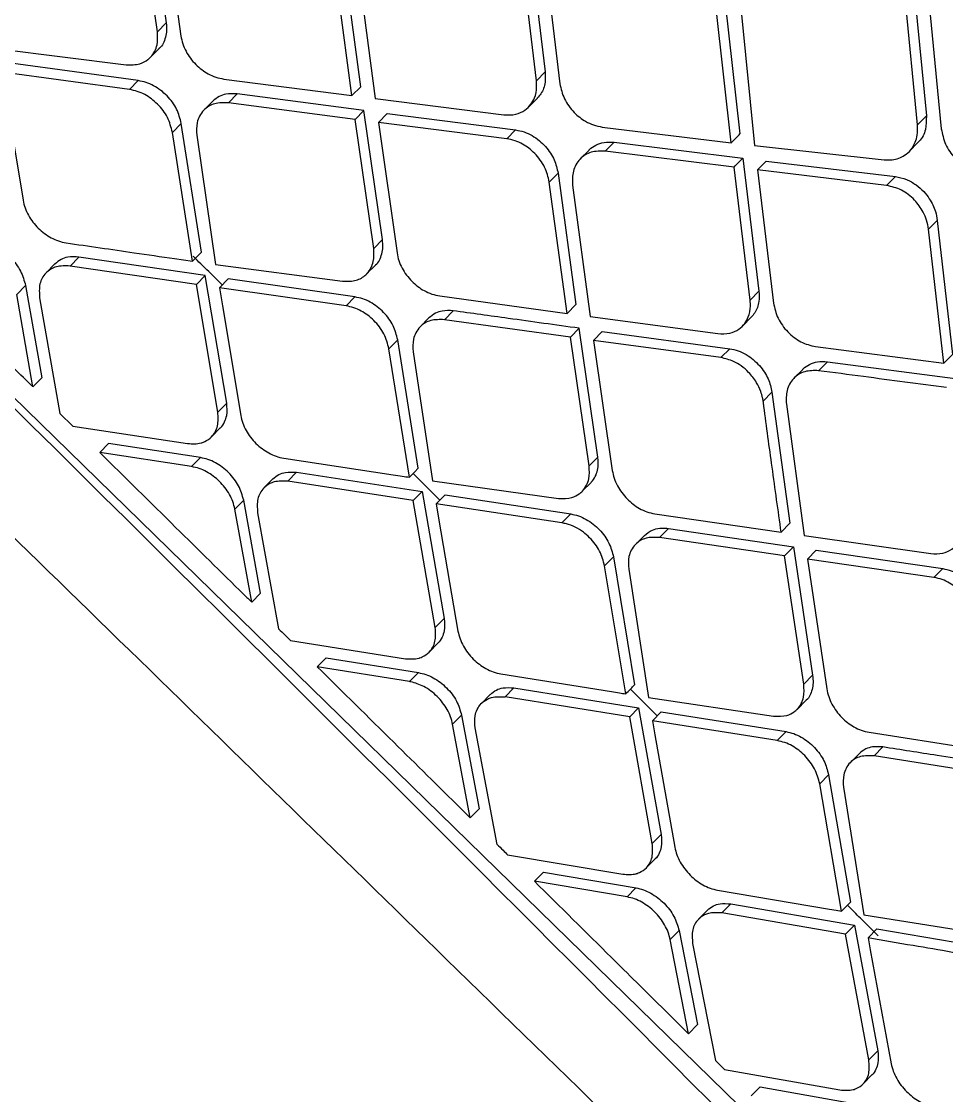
# Model space of a CAD drawing. Extents: x 939 to 1039, y 781 to 934.
# Drawn here: x 1026.709 to 1027.788, y 875.207 to 876.46 of the extents above; entities that cross this region are included whole.
import ezdxf

# ---------------------------------------------------------------- set-up
doc = ezdxf.new("R2010")
doc.units = 0
doc.header["$MEASUREMENT"] = 0
doc.layers.add('1', color=4, linetype='Continuous')

# ---------------------------------------------------------------- blocks, each defined once
blk = doc.blocks.new('Envoy')
at = {"layer": '1', "color": 3, "linetype": 'Continuous', "lineweight": 25}
for p, q in [((89.2705, 75.6515), (86.8141, 78.0494)), ((88.2025, 77.4347), (88.2239, 77.2839)), ((88.2137, 77.2736), (88.1923, 77.4244)), ((88.2196, 77.421), (88.241, 77.2686)), ((88.6471, 77.382), (88.6657, 77.2267)), ((88.6555, 77.2164), (88.6369, 77.3716)), ((88.6644, 77.3685), (88.6828, 77.213)), ((88.4506, 77.2095), (88.4301, 77.3629)), ((88.4404, 77.1992), (88.4199, 77.3526)), ((88.4473, 77.3493), (88.4675, 77.1957)), ((89.0948, 77.3324), (89.1102, 77.1755)), ((89.1, 77.1652), (89.0846, 77.3221)), ((89.1123, 77.3191), (89.1276, 77.1605)), ((88.8754, 77.3109), (88.8929, 77.1545)), ((88.8827, 77.1441), (88.8652, 77.3006)), ((88.8942, 77.2978), (88.91, 77.1408)), ((88.2137, 77.2736), (88.2239, 77.2839)), ((88.0282, 77.2538), (88.1771, 77.2351)), ((88.2052, 77.2437), (88.2155, 77.2541)), ((88.1913, 77.2166), (88.0428, 77.2369)), ((88.181, 77.2062), (88.0325, 77.2265)), ((88.291, 77.2185), (88.4404, 77.1992)), ((88.6555, 77.2164), (88.6657, 77.2267)), ((88.181, 77.2062), (88.1913, 77.2166)), ((88.4404, 77.1992), (88.4506, 77.2095)), ((88.0362, 77.2035), (88.0569, 77.0771)), ((88.2781, 77.1926), (88.2678, 77.1822)), ((88.2964, 77.1908), (88.3066, 77.2012)), ((88.4544, 77.1818), (88.3066, 77.2012)), ((88.4675, 77.1957), (88.6174, 77.1767)), ((88.6464, 77.1858), (88.6567, 77.1962)), ((88.4442, 77.1714), (88.2964, 77.1908)), ((88.4544, 77.1818), (88.4442, 77.1714)), ((88.476, 77.0312), (88.4544, 77.1818)), ((88.2414, 77.1667), (88.2311, 77.1563)), ((88.265, 77.0165), (88.2414, 77.1667)), ((88.4658, 77.0208), (88.4442, 77.1714)), ((88.4713, 77.1679), (88.4816, 77.1783)), ((88.621, 77.1488), (88.4713, 77.1679)), ((88.4713, 77.1679), (88.493, 77.0157)), ((88.4816, 77.1783), (88.6312, 77.1591)), ((89.1, 77.1652), (89.1102, 77.1755)), ((88.2547, 77.0061), (88.2311, 77.1563)), ((88.621, 77.1488), (88.6312, 77.1591)), ((88.7323, 77.1625), (88.8827, 77.1441)), ((88.2595, 77.1529), (88.2815, 77.0022)), ((88.7357, 77.1344), (88.746, 77.1447)), ((88.746, 77.1447), (88.8962, 77.1262)), ((89.0901, 77.1339), (89.1004, 77.1443)), ((88.7169, 77.1356), (88.7067, 77.1253)), ((88.886, 77.1158), (88.7357, 77.1344)), ((88.91, 77.1408), (89.0611, 77.1243)), ((88.8962, 77.1262), (88.915, 76.9711)), ((88.9133, 77.1125), (88.9235, 77.1228)), ((88.9235, 77.1228), (89.0741, 77.1047)), ((88.6705, 77.0983), (88.6808, 77.1087)), ((88.6808, 77.1087), (88.7014, 76.9555)), ((88.9048, 76.9607), (88.886, 77.1158)), ((88.9133, 77.1125), (88.9319, 76.9572)), ((89.0639, 77.0943), (88.9133, 77.1125)), ((89.0639, 77.0943), (89.0741, 77.1047)), ((88.6912, 76.9451), (88.6705, 77.0983)), ((88.6977, 77.0948), (88.7182, 76.9414)), ((89.123, 77.0536), (89.1128, 77.0432)), ((89.1304, 76.8869), (89.1128, 77.0432)), ((89.123, 77.0536), (89.1406, 76.8972)), ((88.4658, 77.0208), (88.476, 77.0312)), ((88.2547, 77.0061), (88.265, 77.0165)), ((88.1118, 77.0004), (88.1221, 77.0108)), ((88.2694, 76.9893), (88.1221, 77.0108)), ((88.2334, 77.0091), (88.2547, 77.0061)), ((88.0941, 77.0028), (88.0838, 76.9923)), ((88.2591, 76.9789), (88.1118, 77.0004)), ((88.2815, 77.0022), (88.4296, 76.9827)), ((88.4575, 76.9911), (88.4678, 77.0015)), ((88.2591, 76.9789), (88.2694, 76.9893)), ((88.2841, 76.83), (88.2591, 76.9789)), ((88.2944, 76.8405), (88.2694, 76.9894)), ((88.2859, 76.975), (88.2962, 76.9855)), ((88.4438, 76.9643), (88.2962, 76.9855)), ((88.0598, 76.9777), (88.0495, 76.9673)), ((88.0685, 76.8594), (88.0495, 76.9673)), ((88.0598, 76.9777), (88.0788, 76.8699)), ((88.2859, 76.975), (88.2894, 76.9539)), ((88.4336, 76.9539), (88.2859, 76.975)), ((88.915, 76.9711), (88.9048, 76.9607)), ((88.0762, 76.9633), (88.0999, 76.8285)), ((88.2894, 76.9539), (88.3107, 76.826)), ((88.4336, 76.9539), (88.4438, 76.9643)), ((88.5428, 76.9655), (88.6912, 76.9451)), ((88.6912, 76.9451), (88.7014, 76.9555)), ((88.5482, 76.9378), (88.5585, 76.9482)), ((88.7182, 76.9414), (88.867, 76.9215)), ((88.5302, 76.9398), (88.5199, 76.9294)), ((88.6951, 76.9174), (88.5482, 76.9378)), ((88.8958, 76.9303), (88.9061, 76.9407)), ((88.6951, 76.9174), (88.7053, 76.9278)), ((88.717, 76.7672), (88.6951, 76.9174)), ((88.7273, 76.7776), (88.7053, 76.9278)), ((88.722, 76.9137), (88.7323, 76.9241)), ((88.7323, 76.9241), (88.8809, 76.9039)), ((88.4835, 76.9038), (88.4938, 76.9142)), ((88.5075, 76.754), (88.4835, 76.9038)), ((88.5178, 76.7645), (88.4938, 76.9142)), ((88.722, 76.9137), (88.744, 76.7618)), ((88.8707, 76.8935), (88.722, 76.9137)), ((88.8707, 76.8935), (88.8809, 76.9039)), ((88.9811, 76.9064), (89.1304, 76.8869)), ((88.5117, 76.9002), (88.5342, 76.75)), ((89.1304, 76.8869), (89.1406, 76.8972)), ((88.966, 76.8798), (88.9558, 76.8695)), ((88.9846, 76.8783), (88.9948, 76.8887)), ((88.9948, 76.8887), (89.1439, 76.869)), ((88.0788, 76.8699), (88.0685, 76.8594)), ((88.9302, 76.8532), (88.92, 76.8429)), ((88.9302, 76.8532), (88.9512, 76.7004)), ((88.0999, 76.8285), (88.115, 76.8136)), ((88.2841, 76.83), (88.2944, 76.8405)), ((88.947, 76.8392), (88.9677, 76.6861)), ((88.115, 76.8136), (88.2488, 76.7933)), ((88.2766, 76.8011), (88.2869, 76.8115)), ((88.1463, 76.7828), (88.1566, 76.7933)), ((88.2638, 76.7769), (88.1566, 76.7933)), ((88.2535, 76.7664), (88.1463, 76.7828)), ((88.2535, 76.7664), (88.2638, 76.7769)), ((88.3609, 76.7762), (88.4884, 76.7569)), ((88.717, 76.7672), (88.7273, 76.7776)), ((88.3656, 76.7493), (88.3759, 76.7598)), ((88.3759, 76.7598), (88.5223, 76.7374)), ((88.3481, 76.752), (88.3378, 76.7415)), ((88.512, 76.727), (88.3656, 76.7493)), ((88.5342, 76.75), (88.6812, 76.7294)), ((88.7089, 76.7376), (88.7192, 76.748)), ((88.512, 76.727), (88.5223, 76.7374)), ((88.5224, 76.7374), (88.5479, 76.5891)), ((88.549, 76.7334), (88.6956, 76.7112)), ((88.3038, 76.7168), (88.3142, 76.7273)), ((88.3235, 76.6083), (88.3038, 76.7168)), ((88.3338, 76.6188), (88.3142, 76.7273)), ((88.5376, 76.5787), (88.512, 76.727)), ((88.5387, 76.7229), (88.5418, 76.704)), ((88.6853, 76.7008), (88.5387, 76.7229)), ((88.3304, 76.7127), (88.3549, 76.5774)), ((88.5418, 76.704), (88.564, 76.5745)), ((88.6853, 76.7008), (88.6956, 76.7112)), ((88.7936, 76.7115), (88.941, 76.69)), ((88.7992, 76.6838), (88.8095, 76.6942)), ((88.8095, 76.6942), (88.9552, 76.6728)), ((88.941, 76.69), (88.9512, 76.7004)), ((88.7814, 76.6861), (88.7711, 76.6757)), ((88.9449, 76.6624), (88.7992, 76.6838)), ((88.9677, 76.6861), (89.1154, 76.665)), ((88.9552, 76.6728), (88.9449, 76.6624)), ((88.9552, 76.6728), (88.9776, 76.523)), ((88.9717, 76.6585), (88.9819, 76.6689)), ((88.9819, 76.6689), (89.1294, 76.6475)), ((88.7454, 76.661), (88.7351, 76.6506)), ((88.7454, 76.661), (88.77, 76.5118)), ((88.9674, 76.5126), (88.9449, 76.6624)), ((89.1191, 76.6371), (88.9717, 76.6585)), ((88.9717, 76.6585), (88.9941, 76.5071)), ((88.7597, 76.5013), (88.7351, 76.6506)), ((88.7631, 76.6467), (88.7861, 76.4971)), ((89.1191, 76.6371), (89.1294, 76.6475)), ((88.3338, 76.6188), (88.3235, 76.6083)), ((88.5376, 76.5787), (88.5479, 76.5891)), ((88.3687, 76.5637), (88.5027, 76.5424)), ((88.5303, 76.5499), (88.5406, 76.5604)), ((88.4103, 76.5434), (88.4, 76.5329)), ((88.4103, 76.5434), (88.5179, 76.5261)), ((88.5075, 76.5157), (88.4, 76.5329)), ((88.5075, 76.5157), (88.5179, 76.5261)), ((88.6141, 76.5246), (88.743, 76.504)), ((88.9674, 76.5126), (88.9776, 76.523)), ((88.6189, 76.4978), (88.6292, 76.5083)), ((88.6292, 76.5083), (88.7747, 76.4849)), ((88.6017, 76.5008), (88.5914, 76.4903)), ((88.7643, 76.4744), (88.6189, 76.4978)), ((88.7861, 76.4971), (88.932, 76.4754)), ((88.9595, 76.4833), (88.9698, 76.4937)), ((88.7643, 76.4744), (88.7747, 76.4849)), ((88.7747, 76.4849), (88.8009, 76.3373)), ((88.7907, 76.4701), (88.8011, 76.4806)), ((88.8011, 76.4806), (88.9466, 76.4573)), ((88.5578, 76.4659), (88.5682, 76.4764)), ((88.5782, 76.3569), (88.5578, 76.4659)), ((88.5682, 76.4764), (88.5886, 76.3674)), ((88.7906, 76.3268), (88.7643, 76.4744)), ((88.7907, 76.4701), (88.7936, 76.4536)), ((88.9363, 76.4468), (88.7907, 76.4701)), ((88.6096, 76.3258), (88.5842, 76.4617)), ((88.7936, 76.4536), (88.8168, 76.3224)), ((88.9363, 76.4468), (88.9466, 76.4573)), ((89.0435, 76.4565), (89.1896, 76.4338)), ((89.0317, 76.4316), (89.0214, 76.4211)), ((89.0492, 76.4289), (89.0595, 76.4394)), ((89.1937, 76.4062), (89.0492, 76.4289)), ((88.9859, 76.3965), (88.9962, 76.4069)), ((88.9962, 76.4069), (89.0216, 76.2585)), ((89.0112, 76.248), (88.9859, 76.3965)), ((89.0136, 76.3924), (89.0374, 76.2435)), ((88.5782, 76.3569), (88.5886, 76.3674)), ((88.7906, 76.3268), (88.8009, 76.3373)), ((88.622, 76.3136), (88.7563, 76.2911)), ((88.7835, 76.2984), (88.7939, 76.3089)), ((88.6532, 76.2828), (88.6636, 76.2933)), ((88.6636, 76.2933), (88.7717, 76.2751)), ((88.7613, 76.2645), (88.6532, 76.2828)), ((88.7613, 76.2645), (88.7716, 76.2751)), ((88.8668, 76.2725), (88.9972, 76.2504)), ((88.8718, 76.2458), (88.8821, 76.2563)), ((88.8821, 76.2563), (89.0264, 76.2317)), ((89.0112, 76.248), (89.0216, 76.2585)), ((88.8549, 76.2491), (88.8445, 76.2386)), ((89.016, 76.2212), (88.8718, 76.2458)), ((89.0374, 76.2435), (89.182, 76.2205)), ((89.016, 76.2212), (89.0263, 76.2317)), ((89.0264, 76.2317), (89.0535, 76.0851)), ((89.0422, 76.2167), (89.0525, 76.2272)), ((89.0525, 76.2272), (89.1967, 76.2026)), ((88.8115, 76.2148), (88.8219, 76.2253)), ((88.8329, 76.105), (88.8115, 76.2148)), ((88.8219, 76.2253), (88.8433, 76.1156)), ((89.0431, 76.0745), (89.016, 76.2212)), ((89.0422, 76.2167), (89.0446, 76.2029)), ((88.8377, 76.2103), (88.8642, 76.0739)), ((89.0446, 76.2029), (89.0691, 76.0699)), ((88.8433, 76.1156), (88.8329, 76.105)), ((89.0431, 76.0745), (89.0535, 76.0851)), ((88.8749, 76.0633), (89.0094, 76.0394)), ((89.0364, 76.0464), (89.0468, 76.0569)), ((88.9165, 76.043), (88.9061, 76.0324)), ((88.9165, 76.043), (89.0251, 76.0236))]:
    blk.add_line(p, q, dxfattribs=at)
at = {"layer": '1', "color": 3, "linetype": 'Continuous', "lineweight": 25, "flags": 128}
for points in [[(88.5075, 76.754), (88.5133, 76.7599), (88.5178, 76.7645)], [(88.5387, 76.7229), (88.5444, 76.7288), (88.549, 76.7334)], [(88.9972, 76.2503), (89.0051, 76.249), (89.0112, 76.248)]]:
    blk.add_lwpolyline(points, dxfattribs=at)
at = {"layer": '1', "color": 3, "linetype": 'Continuous', "lineweight": 25}
for points, knots in [([(83.1475, 81.447), (83.2842, 81.3138), (83.5619, 81.0432), (83.9708, 80.6456), (84.3635, 80.2641), (84.725, 79.9132), (85.0553, 79.5927), (85.3361, 79.3202), (85.5712, 79.092), (85.7649, 78.904), (85.9392, 78.7347), (86.095, 78.5833), (86.2427, 78.4397), (86.4115, 78.2756), (86.6176, 78.0752), (86.8674, 77.8321), (87.1485, 77.5585), (87.4608, 77.2543), (87.8044, 76.9195), (88.1712, 76.5618), (88.5601, 76.1825), (88.9702, 75.7828), (89.4083, 75.356), (89.8596, 74.9167), (90.1652, 74.6199), (90.3153, 74.4742)], [0, 0, 0, 0, 0.057229, 0.116343, 0.171086, 0.221472, 0.267495, 0.309155, 0.33883, 0.365816, 0.390114, 0.411724, 0.431001, 0.451887, 0.482371, 0.517227, 0.556456, 0.600057, 0.648031, 0.700382, 0.753756, 0.81103, 0.872191, 0.937256, 1, 1, 1, 1]), ([(89.809, 73.1964), (89.5672, 73.5178), (89.0861, 74.1572), (88.3075, 75.0685), (87.5102, 75.9534), (86.6882, 76.8119), (85.853, 77.645), (85.0072, 78.4568), (84.1409, 79.2387), (83.2433, 79.9958), (82.6155, 80.4655), (82.2998, 80.7017)], [0, 0, 0, 0, 0.113392, 0.225638, 0.337341, 0.448782, 0.560233, 0.669481, 0.778832, 0.888788, 1, 1, 1, 1]), ([(89.328, 72.7152), (89.2397, 72.8472), (89.0613, 73.1138), (88.7803, 73.5116), (88.4858, 73.9122), (88.1769, 74.3146), (87.8627, 74.707), (87.4882, 75.1562), (87.0421, 75.6661), (86.5027, 76.2493), (85.999, 76.7651), (85.5506, 77.2057), (85.1753, 77.5621), (84.8055, 77.9012), (84.4419, 78.2231), (84.0738, 78.5375), (83.6188, 78.9116), (83.0729, 79.3368), (82.4454, 79.7963), (82.0222, 80.0809), (81.8136, 80.2212)], [0, 0, 0, 0, 0.044709, 0.090349, 0.13691, 0.18438, 0.232745, 0.277955, 0.348418, 0.422679, 0.500679, 0.550525, 0.598903, 0.645795, 0.691185, 0.735062, 0.781563, 0.856423, 0.929252, 1, 1, 1, 1]), ([(90.3385, 74.5304), (90.3381, 74.5309), (90.3348, 74.5342), (90.3238, 74.5453), (90.2845, 74.585), (90.1379, 74.7331), (89.5678, 75.3098), (88.4414, 76.4511), (87.4083, 77.464), (86.8133, 78.0473)], [0, 0, 0, 0, 0.000353, 0.002829, 0.009436, 0.033986, 0.128384, 0.49802, 1, 1, 1, 1]), ([(88.2239, 77.2839), (88.2242, 77.2809), (88.2247, 77.275), (88.2226, 77.2648), (88.2198, 77.2569), (88.2156, 77.2543), (88.2154, 77.2542)], [0, 0, 0, 0, 0.255995, 0.504162, 0.975284, 1, 1, 1, 1]), ([(88.1771, 77.235), (88.1826, 77.235), (88.1922, 77.2349), (88.2009, 77.2397), (88.2045, 77.2429), (88.2074, 77.2459), (88.2106, 77.2505), (88.2143, 77.2601), (88.2139, 77.2683), (88.2137, 77.2736)], [0, 0, 0, 0, 0.249159, 0.428566, 0.491859, 0.499317, 0.640221, 0.770798, 1, 1, 1, 1]), ([(88.241, 77.2686), (88.2416, 77.2656), (88.2428, 77.2596), (88.2479, 77.248), (88.2575, 77.235), (88.2704, 77.2254), (88.2818, 77.2203), (88.2878, 77.2191), (88.291, 77.2185)], [0, 0, 0, 0, 0.128945, 0.255476, 0.500428, 0.735234, 0.863986, 1, 1, 1, 1]), ([(88.6657, 77.2267), (88.6659, 77.2226), (88.6663, 77.2133), (88.6625, 77.2029), (88.658, 77.1979), (88.6565, 77.1963)], [0, 0, 0, 0, 0.34633, 0.790466, 1, 1, 1, 1]), ([(88.2311, 77.1563), (88.2296, 77.1622), (88.2265, 77.1739), (88.2144, 77.1898), (88.2014, 77.1994), (88.19, 77.2045), (88.1841, 77.2056), (88.181, 77.2062)], [0, 0, 0, 0, 0.251213, 0.499871, 0.739678, 0.867382, 1, 1, 1, 1]), ([(88.2414, 77.1667), (88.24, 77.1723), (88.2371, 77.1836), (88.2273, 77.1969), (88.2175, 77.2055), (88.2092, 77.2109), (88.2003, 77.2149), (88.1943, 77.216), (88.1913, 77.2166)], [0, 0, 0, 0, 0.237945, 0.483225, 0.609344, 0.737499, 0.867688, 1, 1, 1, 1]), ([(88.6174, 77.1767), (88.6222, 77.1766), (88.6313, 77.1764), (88.642, 77.1814), (88.6492, 77.1883), (88.6542, 77.1974), (88.6561, 77.2068), (88.6557, 77.214), (88.6555, 77.2164)], [0, 0, 0, 0, 0.212552, 0.400196, 0.562901, 0.700578, 0.900181, 1, 1, 1, 1]), ([(88.6828, 77.213), (88.6842, 77.2071), (88.687, 77.1951), (88.6985, 77.1794), (88.7109, 77.1698), (88.7223, 77.1644), (88.7288, 77.1631), (88.7323, 77.1625)], [0, 0, 0, 0, 0.248571, 0.499631, 0.716892, 0.850317, 1, 1, 1, 1]), ([(88.3066, 77.2012), (88.3021, 77.2014), (88.2946, 77.2016), (88.2849, 77.1983), (88.2805, 77.1945), (88.2781, 77.1926)], [0, 0, 0, 0, 0.407557, 0.682595, 1, 1, 1, 1]), ([(88.2964, 77.1908), (88.2909, 77.1909), (88.2798, 77.1911), (88.2686, 77.184), (88.2626, 77.1756), (88.2589, 77.166), (88.2593, 77.1579), (88.2595, 77.1529)], [0, 0, 0, 0, 0.249308, 0.498687, 0.64458, 0.77693, 1, 1, 1, 1]), ([(89.1102, 77.1755), (89.1102, 77.1701), (89.1101, 77.159), (89.1051, 77.1487), (89.1008, 77.1449), (89.1002, 77.1444)], [0, 0, 0, 0, 0.452051, 0.929656, 1, 1, 1, 1]), ([(88.6312, 77.1591), (88.6345, 77.1585), (88.641, 77.1572), (88.6505, 77.1528), (88.659, 77.1469), (88.6684, 77.1378), (88.6771, 77.1248), (88.6796, 77.1139), (88.6808, 77.1087)], [0, 0, 0, 0, 0.143867, 0.282397, 0.415561, 0.543429, 0.78214, 1, 1, 1, 1]), ([(88.8827, 77.1441), (88.8846, 77.1461), (88.888, 77.1495), (88.8914, 77.153), (88.8929, 77.1545)], [0, 0, 0, 0, 0.559997, 1, 1, 1, 1]), ([(89.0611, 77.1243), (89.0642, 77.1242), (89.0701, 77.1239), (89.0781, 77.1259), (89.0856, 77.1296), (89.0925, 77.1357), (89.0973, 77.1439), (89.1002, 77.1538), (89.1001, 77.1611), (89.1, 77.1652)], [0, 0, 0, 0, 0.135957, 0.262758, 0.380459, 0.5346, 0.69688, 0.828608, 1, 1, 1, 1]), ([(89.1276, 77.1605), (89.1289, 77.1544), (89.1313, 77.142), (89.1431, 77.1256), (89.1588, 77.1134), (89.1706, 77.1107), (89.1764, 77.1093)], [0, 0, 0, 0, 0.24999, 0.499981, 0.749985, 1, 1, 1, 1]), ([(88.6705, 77.0983), (88.6692, 77.1042), (88.6671, 77.1131), (88.6602, 77.1242), (88.652, 77.134), (88.6417, 77.1418), (88.6304, 77.147), (88.6242, 77.1482), (88.621, 77.1488)], [0, 0, 0, 0, 0.2447376, 0.3713384, 0.5004437, 0.7312759, 0.8610052, 1, 1, 1, 1]), ([(88.717, 77.1355), (88.7171, 77.1358), (88.7192, 77.1383), (88.7249, 77.1418), (88.7344, 77.1452), (88.742, 77.1449), (88.746, 77.1447)], [0, 0, 0, 0, 0.030076, 0.325376, 0.64869, 1, 1, 1, 1]), ([(88.7357, 77.1344), (88.7301, 77.1344), (88.7188, 77.1345), (88.7076, 77.1272), (88.7014, 77.1187), (88.6973, 77.1089), (88.6976, 77.1004), (88.6977, 77.0949)], [0, 0, 0, 0, 0.249474, 0.498839, 0.634659, 0.763609, 1, 1, 1, 1]), ([(88.886, 77.1158), (88.8879, 77.1178), (88.8913, 77.1212), (88.8947, 77.1246), (88.8962, 77.1262)], [0, 0, 0, 0, 0.560038, 1, 1, 1, 1]), ([(89.0741, 77.1047), (89.0784, 77.1038), (89.0867, 77.1021), (89.0981, 77.0955), (89.1071, 77.0877), (89.1152, 77.0774), (89.121, 77.0657), (89.1224, 77.0571), (89.123, 77.0536)], [0, 0, 0, 0, 0.18707, 0.356481, 0.508217, 0.642237, 0.856376, 1, 1, 1, 1]), ([(89.1128, 77.0432), (89.1122, 77.0468), (89.111, 77.0536), (89.1058, 77.0654), (89.0965, 77.0784), (89.0815, 77.0903), (89.0697, 77.093), (89.0639, 77.0943)], [0, 0, 0, 0, 0.148697, 0.281896, 0.501185, 0.750766, 1, 1, 1, 1]), ([(88.0569, 77.0771), (88.0576, 77.0741), (88.0589, 77.0682), (88.0642, 77.0568), (88.074, 77.0439), (88.087, 77.0343), (88.0983, 77.0292), (88.1042, 77.028), (88.1072, 77.0274)], [0, 0, 0, 0, 0.130309, 0.257238, 0.500143, 0.739686, 0.867363, 1, 1, 1, 1]), ([(88.0685, 76.8594), (88.0675, 76.8603), (88.0592, 76.8686), (88.0298, 76.8974), (87.972, 76.9542), (87.9217, 77.0037), (87.8923, 77.0326)], [0, 0, 0, 0, 0.0156441, 0.1429071, 0.5000038, 1, 1, 1, 1]), ([(88.4677, 77.0016), (88.4678, 77.0017), (88.472, 77.0042), (88.4748, 77.012), (88.4769, 77.0224), (88.4763, 77.0282), (88.476, 77.0312)], [0, 0, 0, 0, 0.01569, 0.496369, 0.745565, 1, 1, 1, 1]), ([(88.0094, 77.0273), (88.0123, 77.0267), (88.0181, 77.0255), (88.0296, 77.0204), (88.0429, 77.0106), (88.0551, 76.9947), (88.0582, 76.9834), (88.0598, 76.9777)], [0, 0, 0, 0, 0.128735, 0.256313, 0.507268, 0.754923, 1, 1, 1, 1]), ([(88.1072, 77.0274), (88.1336, 77.0236), (88.1757, 77.0175), (88.2178, 77.0114), (88.2334, 77.0091)], [0, 0, 0, 0, 0.62763, 1, 1, 1, 1]), ([(88.4296, 76.9827), (88.4351, 76.9826), (88.4454, 76.9824), (88.454, 76.9876), (88.4594, 76.9929), (88.4628, 76.9978), (88.4664, 77.0074), (88.466, 77.0156), (88.4658, 77.0208)], [0, 0, 0, 0, 0.249185, 0.469215, 0.498966, 0.639482, 0.769961, 1, 1, 1, 1]), ([(88.1221, 77.0108), (88.1176, 77.011), (88.1101, 77.0114), (88.1006, 77.0082), (88.0964, 77.0046), (88.0941, 77.0027)], [0, 0, 0, 0, 0.40945, 0.68665, 1, 1, 1, 1]), ([(88.2891, 76.9783), (88.2839, 76.9835), (88.2726, 76.9946), (88.2613, 77.0058), (88.2552, 77.0118)], [0, 0, 0, 0, 0.463217, 1, 1, 1, 1]), ([(88.493, 77.0157), (88.4936, 77.0127), (88.4948, 77.0067), (88.4999, 76.9951), (88.5095, 76.9821), (88.5223, 76.9725), (88.5336, 76.9673), (88.5396, 76.9661), (88.5428, 76.9655)], [0, 0, 0, 0, 0.128541, 0.254955, 0.500534, 0.73485, 0.86367, 1, 1, 1, 1]), ([(88.1118, 77.0004), (88.1062, 77.0005), (88.0952, 77.0009), (88.0827, 76.9929), (88.0752, 76.9801), (88.0759, 76.9689), (88.0762, 76.9633)], [0, 0, 0, 0, 0.249777, 0.499811, 0.750047, 1, 1, 1, 1]), ([(88.915, 76.9711), (88.9152, 76.967), (88.9156, 76.9578), (88.9119, 76.9474), (88.9074, 76.9424), (88.906, 76.9408)], [0, 0, 0, 0, 0.343988, 0.787416, 1, 1, 1, 1]), ([(88.4835, 76.9038), (88.482, 76.9097), (88.4789, 76.9214), (88.4667, 76.9373), (88.4538, 76.947), (88.4425, 76.9521), (88.4366, 76.9533), (88.4336, 76.9539)], [0, 0, 0, 0, 0.251025, 0.49999, 0.738924, 0.866818, 1, 1, 1, 1]), ([(88.4938, 76.9142), (88.4924, 76.9198), (88.4895, 76.9311), (88.4798, 76.9443), (88.4701, 76.953), (88.4618, 76.9585), (88.4529, 76.9625), (88.4469, 76.9637), (88.4438, 76.9643)], [0, 0, 0, 0, 0.236577, 0.481298, 0.607528, 0.735994, 0.866829, 1, 1, 1, 1]), ([(88.867, 76.9215), (88.8718, 76.9213), (88.8808, 76.921), (88.8915, 76.926), (88.8986, 76.9328), (88.9035, 76.9419), (88.9052, 76.9505), (88.905, 76.9574), (88.9048, 76.9598), (88.9048, 76.9607)], [0, 0, 0, 0, 0.213066, 0.401095, 0.564001, 0.701748, 0.900941, 0.963012, 1, 1, 1, 1]), ([(88.9319, 76.9572), (88.9333, 76.9512), (88.9361, 76.9392), (88.948, 76.923), (88.9637, 76.9107), (88.9752, 76.9078), (88.9811, 76.9064)], [0, 0, 0, 0, 0.248803, 0.50044, 0.74779, 1, 1, 1, 1]), ([(88.5585, 76.9482), (88.5542, 76.9484), (88.5467, 76.9487), (88.5371, 76.9455), (88.5326, 76.9418), (88.5302, 76.9398)], [0, 0, 0, 0, 0.394554, 0.672671, 1, 1, 1, 1]), ([(88.7053, 76.9278), (88.6778, 76.9316), (88.6288, 76.9384), (88.5799, 76.9452), (88.5585, 76.9482)], [0, 0, 0, 0, 0.562692, 1, 1, 1, 1]), ([(88.5482, 76.9378), (88.5427, 76.9379), (88.5317, 76.9382), (88.5207, 76.9312), (88.5147, 76.9229), (88.5111, 76.9134), (88.5115, 76.9053), (88.5117, 76.9002)], [0, 0, 0, 0, 0.249213, 0.498603, 0.64332, 0.775261, 1, 1, 1, 1]), ([(88.8809, 76.9039), (88.8842, 76.9033), (88.8906, 76.902), (88.9001, 76.8974), (88.9085, 76.8915), (88.9178, 76.8824), (88.9266, 76.8693), (88.929, 76.8584), (88.9302, 76.8532)], [0, 0, 0, 0, 0.144208, 0.282943, 0.416227, 0.544098, 0.782582, 1, 1, 1, 1]), ([(88.92, 76.8429), (88.9197, 76.8442), (88.919, 76.8478), (88.9169, 76.8552), (88.912, 76.8655), (88.9041, 76.8759), (88.8947, 76.8839), (88.8836, 76.8905), (88.8756, 76.8924), (88.8707, 76.8936)], [0, 0, 0, 0, 0.057979, 0.160731, 0.308408, 0.500958, 0.64993, 0.782893, 1, 1, 1, 1]), ([(88.9846, 76.8783), (88.979, 76.8784), (88.9678, 76.8786), (88.9567, 76.8714), (88.9506, 76.863), (88.9465, 76.8532), (88.9468, 76.8447), (88.947, 76.8392)], [0, 0, 0, 0, 0.249409, 0.498772, 0.634358, 0.763227, 1, 1, 1, 1]), ([(88.9661, 76.8797), (88.9662, 76.88), (88.9683, 76.8825), (88.974, 76.8859), (88.9834, 76.8893), (88.9909, 76.8889), (88.9948, 76.8887)], [0, 0, 0, 0, 0.032126, 0.326959, 0.649638, 1, 1, 1, 1]), ([(89.1337, 76.8586), (89.1014, 76.8629), (89.0517, 76.8694), (89.002, 76.876), (88.9846, 76.8783)], [0, 0, 0, 0, 0.648965, 1, 1, 1, 1]), ([(88.941, 76.69), (88.9374, 76.7152), (88.9306, 76.764), (88.9238, 76.8134), (88.9207, 76.8374), (88.9206, 76.8379), (88.9204, 76.8395), (88.9202, 76.8411), (88.92, 76.8427), (88.92, 76.8428), (88.92, 76.8429), (88.92, 76.8429)], [0, 0, 0, 0, 0.497334, 0.959981, 0.966034, 0.968173, 0.968419, 0.997893, 0.999408, 0.999935, 1, 1, 1, 1]), ([(88.2488, 76.7933), (88.2543, 76.793), (88.2604, 76.7927), (88.2665, 76.7947), (88.271, 76.7965), (88.2783, 76.8017), (88.285, 76.8133), (88.2844, 76.8244), (88.2841, 76.83)], [0, 0, 0, 0, 0.249589, 0.275177, 0.325596, 0.500439, 0.750407, 1, 1, 1, 1]), ([(88.2868, 76.8116), (88.2869, 76.8116), (88.2893, 76.8133), (88.2919, 76.8183), (88.2954, 76.8276), (88.2948, 76.8355), (88.2944, 76.8405)], [0, 0, 0, 0, 0.011058, 0.303226, 0.56568, 1, 1, 1, 1]), ([(88.3107, 76.826), (88.3114, 76.8231), (88.3127, 76.8172), (88.318, 76.8058), (88.3278, 76.7929), (88.3408, 76.7833), (88.3521, 76.7781), (88.3579, 76.7769), (88.3609, 76.7762)], [0, 0, 0, 0, 0.13016, 0.257017, 0.50011, 0.739468, 0.867189, 1, 1, 1, 1]), ([(88.1463, 76.7828), (88.1758, 76.7538), (88.2318, 76.6986), (88.2909, 76.6404), (88.3204, 76.6113), (88.3235, 76.6083)], [0, 0, 0, 0, 0.500006, 0.94821, 1, 1, 1, 1]), ([(88.3038, 76.7168), (88.3032, 76.7197), (88.3018, 76.7255), (88.2965, 76.7368), (88.2866, 76.7498), (88.2736, 76.7594), (88.2623, 76.7646), (88.2564, 76.7658), (88.2535, 76.7664)], [0, 0, 0, 0, 0.129005, 0.255469, 0.500108, 0.74083, 0.868205, 1, 1, 1, 1]), ([(88.3142, 76.7273), (88.3126, 76.7329), (88.3094, 76.7442), (88.2972, 76.7601), (88.284, 76.7699), (88.2725, 76.7751), (88.2667, 76.7763), (88.2638, 76.7769)], [0, 0, 0, 0, 0.244862, 0.492298, 0.743301, 0.871036, 1, 1, 1, 1]), ([(88.6812, 76.7294), (88.6867, 76.7293), (88.6957, 76.7291), (88.7045, 76.7336), (88.7101, 76.7385), (88.7141, 76.7442), (88.7177, 76.7538), (88.7173, 76.762), (88.717, 76.7672)], [0, 0, 0, 0, 0.248969, 0.413108, 0.499215, 0.639523, 0.76991, 1, 1, 1, 1]), ([(88.7192, 76.7481), (88.7193, 76.7482), (88.7214, 76.75), (88.7243, 76.7547), (88.728, 76.7641), (88.7276, 76.7723), (88.7273, 76.7776)], [0, 0, 0, 0, 0.015525, 0.291581, 0.54795, 1, 1, 1, 1]), ([(88.3481, 76.752), (88.3504, 76.7538), (88.3546, 76.7574), (88.364, 76.7605), (88.3715, 76.76), (88.3759, 76.7598)], [0, 0, 0, 0, 0.317501, 0.593919, 1, 1, 1, 1]), ([(88.4884, 76.7569), (88.492, 76.7564), (88.4984, 76.7554), (88.5047, 76.7545), (88.5075, 76.754)], [0, 0, 0, 0, 0.5599635, 1, 1, 1, 1]), ([(88.543, 76.7274), (88.5378, 76.7325), (88.5274, 76.7429), (88.517, 76.7532), (88.5118, 76.7583)], [0, 0, 0, 0, 0.501568, 1, 1, 1, 1]), ([(88.744, 76.7618), (88.7446, 76.7589), (88.7458, 76.7529), (88.751, 76.7413), (88.7605, 76.7283), (88.7733, 76.7186), (88.7845, 76.7133), (88.7905, 76.7121), (88.7936, 76.7114)], [0, 0, 0, 0, 0.128286, 0.254607, 0.500587, 0.734601, 0.863499, 1, 1, 1, 1]), ([(88.3656, 76.7493), (88.3601, 76.7495), (88.3525, 76.7499), (88.3435, 76.7462), (88.3358, 76.7406), (88.3293, 76.7294), (88.33, 76.7183), (88.3304, 76.7127)], [0, 0, 0, 0, 0.249475, 0.342738, 0.500382, 0.750383, 1, 1, 1, 1]), ([(88.6956, 76.7112), (88.6986, 76.7106), (88.7046, 76.7093), (88.7135, 76.7052), (88.7218, 76.6997), (88.7314, 76.6909), (88.7411, 76.6777), (88.744, 76.6665), (88.7454, 76.661)], [0, 0, 0, 0, 0.134004, 0.265397, 0.394199, 0.520475, 0.764713, 1, 1, 1, 1]), ([(89.1154, 76.665), (89.1202, 76.6648), (89.1291, 76.6644), (89.1397, 76.6693), (89.1468, 76.6761), (89.1516, 76.6851), (89.1531, 76.6937), (89.1529, 76.7005), (89.1528, 76.7029), (89.1527, 76.7038)], [0, 0, 0, 0, 0.213903, 0.402504, 0.565759, 0.703593, 0.902313, 0.963782, 1, 1, 1, 1]), ([(88.7351, 76.6506), (88.7335, 76.6564), (88.7304, 76.6681), (88.7201, 76.6815), (88.7099, 76.6905), (88.7008, 76.6962), (88.6921, 76.6994), (88.687, 76.7004), (88.6853, 76.7008)], [0, 0, 0, 0, 0.25068, 0.499536, 0.623621, 0.771012, 0.922888, 1, 1, 1, 1]), ([(88.7814, 76.6861), (88.7843, 76.6884), (88.7895, 76.6926), (88.7984, 76.6946), (88.8049, 76.6948), (88.8083, 76.6944), (88.8095, 76.6942)], [0, 0, 0, 0, 0.389764, 0.689931, 0.893445, 1, 1, 1, 1]), ([(88.7992, 76.6838), (88.7937, 76.684), (88.7828, 76.6843), (88.7719, 76.6775), (88.766, 76.6693), (88.7624, 76.6599), (88.7628, 76.6518), (88.7631, 76.6467)], [0, 0, 0, 0, 0.249114, 0.498529, 0.642571, 0.774291, 1, 1, 1, 1]), ([(89.1294, 76.6475), (89.1326, 76.6468), (89.139, 76.6455), (89.1484, 76.6409), (89.1568, 76.6349), (89.1661, 76.6257), (89.1748, 76.6126), (89.1773, 76.6017), (89.1784, 76.5966)], [0, 0, 0, 0, 0.144124, 0.282797, 0.416021, 0.543859, 0.782379, 1, 1, 1, 1]), ([(89.1682, 76.5862), (89.1668, 76.592), (89.1647, 76.6009), (89.1578, 76.6121), (89.1497, 76.6219), (89.1396, 76.6298), (89.1284, 76.6352), (89.1223, 76.6364), (89.1191, 76.6371)], [0, 0, 0, 0, 0.245179, 0.371685, 0.500511, 0.730157, 0.860147, 1, 1, 1, 1]), ([(88.5027, 76.5424), (88.5082, 76.5421), (88.5138, 76.5417), (88.5189, 76.5432), (88.5203, 76.5436), (88.5246, 76.5453), (88.532, 76.5505), (88.5386, 76.562), (88.5379, 76.5731), (88.5376, 76.5787)], [0, 0, 0, 0, 0.249541, 0.257711, 0.272528, 0.322095, 0.500469, 0.75054, 1, 1, 1, 1]), ([(88.5479, 76.5891), (88.5483, 76.5842), (88.549, 76.5762), (88.5455, 76.567), (88.5429, 76.5621), (88.5406, 76.5605), (88.5406, 76.5604)], [0, 0, 0, 0, 0.438169, 0.7016, 0.994121, 1, 1, 1, 1]), ([(88.3549, 76.5774), (88.3574, 76.5748), (88.3621, 76.5703), (88.3667, 76.5657), (88.3687, 76.5637)], [0, 0, 0, 0, 0.560031, 1, 1, 1, 1]), ([(88.564, 76.5745), (88.5647, 76.5715), (88.5661, 76.5657), (88.5714, 76.5543), (88.5812, 76.5414), (88.5941, 76.5317), (88.6053, 76.5265), (88.6112, 76.5252), (88.6141, 76.5246)], [0, 0, 0, 0, 0.130054, 0.256852, 0.500036, 0.739272, 0.867034, 1, 1, 1, 1]), ([(88.4, 76.5329), (88.4297, 76.5036), (88.4855, 76.4485), (88.5449, 76.3898), (88.5746, 76.3605), (88.5782, 76.3569)], [0, 0, 0, 0, 0.499999, 0.93837, 1, 1, 1, 1]), ([(88.5578, 76.4659), (88.5571, 76.4689), (88.5558, 76.4746), (88.5504, 76.4859), (88.5403, 76.499), (88.5252, 76.5105), (88.5133, 76.5144), (88.5081, 76.5155), (88.5075, 76.5157)], [0, 0, 0, 0, 0.129067, 0.255597, 0.500427, 0.749903, 0.973412, 1, 1, 1, 1]), ([(88.5179, 76.5262), (88.5208, 76.5255), (88.5265, 76.5243), (88.5352, 76.5203), (88.5434, 76.5151), (88.5532, 76.5065), (88.5634, 76.4932), (88.5666, 76.482), (88.5682, 76.4764)], [0, 0, 0, 0, 0.129425, 0.257389, 0.384045, 0.50953, 0.756281, 1, 1, 1, 1]), ([(88.9776, 76.523), (88.9779, 76.5201), (88.9785, 76.5142), (88.9766, 76.5041), (88.9739, 76.4964), (88.9698, 76.494), (88.9697, 76.4939)], [0, 0, 0, 0, 0.255278, 0.503784, 0.9788, 1, 1, 1, 1]), ([(88.6018, 76.5007), (88.604, 76.5026), (88.6082, 76.5061), (88.6176, 76.5091), (88.6249, 76.5086), (88.6292, 76.5083)], [0, 0, 0, 0, 0.320542, 0.59736, 1, 1, 1, 1]), ([(88.743, 76.504), (88.7461, 76.5035), (88.7517, 76.5026), (88.7573, 76.5017), (88.7597, 76.5013)], [0, 0, 0, 0, 0.559926, 1, 1, 1, 1]), ([(88.7597, 76.5013), (88.7616, 76.5033), (88.7651, 76.5068), (88.7685, 76.5103), (88.77, 76.5118)], [0, 0, 0, 0, 0.560042, 1, 1, 1, 1]), ([(88.7964, 76.4759), (88.7912, 76.4811), (88.7808, 76.4914), (88.7704, 76.5018), (88.7652, 76.5069)], [0, 0, 0, 0, 0.502795, 1, 1, 1, 1]), ([(88.932, 76.4754), (88.9375, 76.4752), (88.9464, 76.4749), (88.9551, 76.4793), (88.9606, 76.4841), (88.9646, 76.4898), (88.9681, 76.4992), (88.9676, 76.5074), (88.9673, 76.5126)], [0, 0, 0, 0, 0.248911, 0.411673, 0.499177, 0.639521, 0.769908, 1, 1, 1, 1]), ([(88.9941, 76.5071), (88.9947, 76.5041), (88.996, 76.4982), (89.0011, 76.4866), (89.0107, 76.4735), (89.0234, 76.4637), (89.0345, 76.4584), (89.0405, 76.4571), (89.0435, 76.4565)], [0, 0, 0, 0, 0.12813, 0.254414, 0.500645, 0.734504, 0.863397, 1, 1, 1, 1]), ([(88.5842, 76.4617), (88.5838, 76.4665), (88.5831, 76.4743), (88.5863, 76.4836), (88.5909, 76.4905), (88.597, 76.4949), (88.606, 76.4984), (88.6134, 76.4981), (88.6189, 76.4978)], [0, 0, 0, 0, 0.216686, 0.350246, 0.500359, 0.660017, 0.750472, 1, 1, 1, 1]), ([(88.9466, 76.4573), (88.9496, 76.4567), (88.9555, 76.4554), (88.9644, 76.4512), (88.9726, 76.4456), (88.9822, 76.4368), (88.9919, 76.4235), (88.9948, 76.4124), (88.9962, 76.4069)], [0, 0, 0, 0, 0.134479, 0.266162, 0.395087, 0.52139, 0.765285, 1, 1, 1, 1]), ([(88.9859, 76.3965), (88.9843, 76.4023), (88.9811, 76.4139), (88.9691, 76.4298), (88.9563, 76.4397), (88.9451, 76.4449), (88.9393, 76.4462), (88.9363, 76.4469)], [0, 0, 0, 0, 0.2509392, 0.5001145, 0.7378607, 0.8659941, 1, 1, 1, 1]), ([(89.0492, 76.4289), (89.0438, 76.4292), (89.0329, 76.4296), (89.0222, 76.423), (89.0164, 76.4149), (89.0129, 76.4055), (89.0133, 76.3975), (89.0136, 76.3924)], [0, 0, 0, 0, 0.24906, 0.498518, 0.642234, 0.773869, 1, 1, 1, 1]), ([(89.0595, 76.4394), (89.0554, 76.4397), (89.0483, 76.4402), (89.0387, 76.4373), (89.0342, 76.4336), (89.0317, 76.4316)], [0, 0, 0, 0, 0.376335, 0.658607, 1, 1, 1, 1]), ([(89.204, 76.4167), (89.1769, 76.4209), (89.1287, 76.4285), (89.0806, 76.4361), (89.0595, 76.4394)], [0, 0, 0, 0, 0.562534, 1, 1, 1, 1]), ([(88.8009, 76.3373), (88.8014, 76.3324), (88.8021, 76.3244), (88.7987, 76.3153), (88.7962, 76.3105), (88.7939, 76.3089), (88.7939, 76.3089)], [0, 0, 0, 0, 0.438829, 0.702396, 0.994907, 1, 1, 1, 1]), ([(88.6096, 76.3258), (88.6119, 76.3236), (88.6161, 76.3195), (88.6202, 76.3154), (88.622, 76.3136)], [0, 0, 0, 0, 0.5599536, 1, 1, 1, 1]), ([(88.7563, 76.2911), (88.7617, 76.2907), (88.7673, 76.2904), (88.7723, 76.2918), (88.7736, 76.2922), (88.7779, 76.2938), (88.7852, 76.2989), (88.7917, 76.3102), (88.791, 76.3213), (88.7906, 76.3268)], [0, 0, 0, 0, 0.249543, 0.256968, 0.271263, 0.320422, 0.500522, 0.750656, 1, 1, 1, 1]), ([(88.8168, 76.3224), (88.8175, 76.3195), (88.8189, 76.3137), (88.8243, 76.3024), (88.8341, 76.2894), (88.847, 76.2797), (88.8581, 76.2744), (88.8639, 76.2731), (88.8668, 76.2724)], [0, 0, 0, 0, 0.129815, 0.256512, 0.500007, 0.73909, 0.866893, 1, 1, 1, 1]), ([(88.6532, 76.2828), (88.6832, 76.2531), (88.7325, 76.2043), (88.7924, 76.145), (88.8223, 76.1154), (88.8329, 76.105)], [0, 0, 0, 0, 0.499999, 0.824333, 1, 1, 1, 1]), ([(88.7717, 76.2751), (88.7745, 76.2744), (88.7802, 76.2731), (88.7889, 76.2691), (88.7971, 76.2638), (88.8068, 76.2552), (88.817, 76.242), (88.8203, 76.2308), (88.8219, 76.2253)], [0, 0, 0, 0, 0.129736, 0.257873, 0.384567, 0.509997, 0.75652, 1, 1, 1, 1]), ([(88.8115, 76.2148), (88.8108, 76.2176), (88.8094, 76.2234), (88.804, 76.2346), (88.7941, 76.2476), (88.7811, 76.2573), (88.7699, 76.2626), (88.7642, 76.2639), (88.7613, 76.2645)], [0, 0, 0, 0, 0.128994, 0.255418, 0.499985, 0.740139, 0.867682, 1, 1, 1, 1]), ([(88.855, 76.2491), (88.8572, 76.2509), (88.8614, 76.2544), (88.8706, 76.2573), (88.8779, 76.2567), (88.8821, 76.2563)], [0, 0, 0, 0, 0.322767, 0.599849, 1, 1, 1, 1]), ([(89.054, 76.2192), (89.0472, 76.226), (89.0352, 76.2379), (89.0233, 76.2499), (89.0182, 76.255)], [0, 0, 0, 0, 0.568554, 1, 1, 1, 1]), ([(88.8718, 76.2458), (88.8663, 76.2461), (88.859, 76.2466), (88.8501, 76.2432), (88.8427, 76.2378), (88.8364, 76.2268), (88.8372, 76.2158), (88.8377, 76.2103)], [0, 0, 0, 0, 0.249439, 0.337824, 0.500464, 0.750586, 1, 1, 1, 1]), ([(89.1864, 76.1921), (89.1559, 76.1973), (89.1078, 76.2055), (89.0597, 76.2137), (89.0422, 76.2167)], [0, 0, 0, 0, 0.63438, 1, 1, 1, 1]), ([(89.0535, 76.0851), (89.054, 76.0801), (89.0548, 76.0723), (89.0515, 76.0633), (89.049, 76.0585), (89.0468, 76.057), (89.0468, 76.0569)], [0, 0, 0, 0, 0.438522, 0.702262, 0.995175, 1, 1, 1, 1]), ([(88.8642, 76.0739), (88.8662, 76.0719), (88.8698, 76.0684), (88.8734, 76.0649), (88.8749, 76.0633)], [0, 0, 0, 0, 0.559951, 1, 1, 1, 1]), ([(89.0094, 76.0394), (89.0148, 76.039), (89.0204, 76.0386), (89.0253, 76.0399), (89.0266, 76.0403), (89.0309, 76.0419), (89.038, 76.0468), (89.0444, 76.058), (89.0435, 76.069), (89.0431, 76.0745)], [0, 0, 0, 0, 0.249559, 0.25686, 0.271058, 0.320158, 0.500581, 0.750769, 1, 1, 1, 1]), ([(89.0691, 76.0699), (89.0699, 76.067), (89.0713, 76.0612), (89.0767, 76.0499), (89.0865, 76.037), (89.0993, 76.0272), (89.1104, 76.0218), (89.1161, 76.0205), (89.119, 76.0198)], [0, 0, 0, 0, 0.12999, 0.256715, 0.499916, 0.738887, 0.866732, 1, 1, 1, 1])]:
    blk.add_open_spline(points, degree=3, knots=knots, dxfattribs=at)

msp = doc.modelspace()

# ---------------------------------------------------------------- block references
at = {"layer": '1'}
msp.add_blockref('Envoy', (938.6538, 799.1744), dxfattribs=at)

doc.saveas('drawing.dxf')
